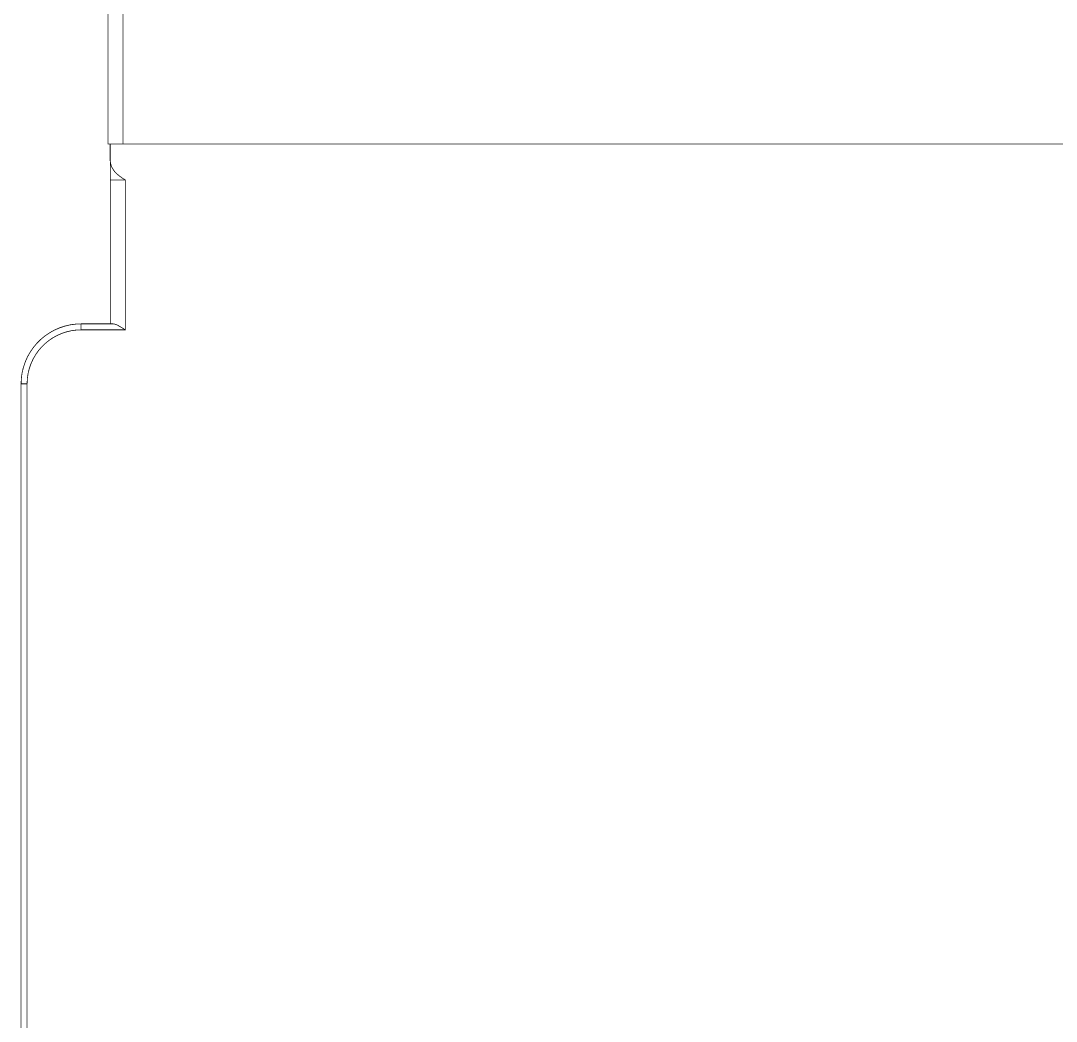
# Model space of a CAD drawing. Header units: inches. Extents: x 0 to 35.2, y -0.7 to 15.9.
# Drawn here: x 22.336 to 23.016, y 4.308 to 4.966 of the extents above; entities that cross this region are included whole.
import ezdxf

# ---------------------------------------------------------------- set-up
doc = ezdxf.new("R2010")
doc.units = ezdxf.units.IN
doc.header["$MEASUREMENT"] = 0
doc.layers.add('Dimensions', color=6, linetype='Continuous')

msp = doc.modelspace()

# ---------------------------------------------------------------- linework, layer by layer
at = {"layer": 'Dimensions'}
for points in [[(22.3933, 4.88457, 0.0005, 0.0005, 0), (22.3933, 5.88055, 0.0005, 0.0005, 0)], [(22.40314, 4.88457, 0.0005, 0.0005, 0), (22.40314, 5.88055, 0.0005, 0.0005, 0)], [(22.3933, 4.88457, 0.0005, 0.0005, 0), (22.40314, 4.88457, 0.0005, 0.0005, 0)], [(22.39469, 4.87418, 0.0005, 0.0005, 0), (22.39469, 4.88457, 0.0005, 0.0005, 0)], [(22.40314, 4.88457, 0.0005, 0.0005, 0), (23.50646, 4.88457, 0.0005, 0.0005, 0)], [(22.39469, 4.87418, 0.0005, 0.0005, 0), (22.39469, 4.87413, 0.0005, 0.0005, 0)], [(22.39523, 4.87076, 0.0005, 0.0005, -0.069029), (22.39469, 4.87418, 0.0005, 0.0005, 0)], [(22.39469, 4.87413, 0.0005, 0.0005, 0), (22.39469, 4.87408, 0.0005, 0.0005, 0)], [(22.39469, 4.87408, 0.0005, 0.0005, 0), (22.39469, 4.87402, 0.0005, 0.0005, 0)], [(22.39469, 4.87402, 0.0005, 0.0005, 0), (22.39469, 4.87396, 0.0005, 0.0005, 0)], [(22.39469, 4.87396, 0.0005, 0.0005, 0), (22.39469, 4.87391, 0.0005, 0.0005, 0)], [(22.39469, 4.87391, 0.0005, 0.0005, 0), (22.3947, 4.87384, 0.0005, 0.0005, 0)], [(22.3947, 4.87384, 0.0005, 0.0005, 0), (22.3947, 4.87378, 0.0005, 0.0005, 0)], [(22.3947, 4.87378, 0.0005, 0.0005, 0), (22.3947, 4.87371, 0.0005, 0.0005, 0)], [(22.3947, 4.87371, 0.0005, 0.0005, 0), (22.3947, 4.87365, 0.0005, 0.0005, 0)], [(22.3947, 4.87365, 0.0005, 0.0005, 0), (22.3947, 4.87358, 0.0005, 0.0005, 0)], [(22.3947, 4.87358, 0.0005, 0.0005, 0), (22.3947, 4.8735, 0.0005, 0.0005, 0)], [(22.3947, 4.8735, 0.0005, 0.0005, 0), (22.3947, 4.87343, 0.0005, 0.0005, 0)], [(22.3947, 4.87343, 0.0005, 0.0005, 0), (22.39471, 4.87335, 0.0005, 0.0005, 0)], [(22.39471, 4.87335, 0.0005, 0.0005, 0), (22.39471, 4.87328, 0.0005, 0.0005, 0)], [(22.39471, 4.87328, 0.0005, 0.0005, 0), (22.39471, 4.8732, 0.0005, 0.0005, 0)], [(22.39471, 4.8732, 0.0005, 0.0005, 0), (22.39471, 4.87311, 0.0005, 0.0005, 0)], [(22.39471, 4.87311, 0.0005, 0.0005, 0), (22.39471, 4.87303, 0.0005, 0.0005, 0)], [(22.39471, 4.87303, 0.0005, 0.0005, 0), (22.39471, 4.87294, 0.0005, 0.0005, 0)], [(22.39471, 4.87294, 0.0005, 0.0005, 0), (22.39471, 4.87285, 0.0005, 0.0005, 0)], [(22.39471, 4.87285, 0.0005, 0.0005, 0), (22.39472, 4.87276, 0.0005, 0.0005, 0)], [(22.39472, 4.87276, 0.0005, 0.0005, 0), (22.39472, 4.87267, 0.0005, 0.0005, 0)], [(22.39472, 4.87267, 0.0005, 0.0005, 0), (22.39472, 4.87258, 0.0005, 0.0005, 0)], [(22.39472, 4.87258, 0.0005, 0.0005, 0), (22.39472, 4.87248, 0.0005, 0.0005, 0)], [(22.39472, 4.87248, 0.0005, 0.0005, 0), (22.39472, 4.87238, 0.0005, 0.0005, 0)], [(22.39472, 4.87238, 0.0005, 0.0005, 0), (22.39472, 4.87228, 0.0005, 0.0005, 0)], [(22.39472, 4.87228, 0.0005, 0.0005, 0), (22.39472, 4.87218, 0.0005, 0.0005, 0)], [(22.39472, 4.87218, 0.0005, 0.0005, 0), (22.39472, 4.87208, 0.0005, 0.0005, 0)], [(22.39472, 4.87208, 0.0005, 0.0005, 0), (22.39473, 4.87197, 0.0005, 0.0005, 0)], [(22.39473, 4.87197, 0.0005, 0.0005, 0), (22.39473, 4.87186, 0.0005, 0.0005, 0)], [(22.39473, 4.87186, 0.0005, 0.0005, 0), (22.39473, 4.87176, 0.0005, 0.0005, 0)], [(22.39473, 4.87176, 0.0005, 0.0005, 0), (22.39473, 4.87164, 0.0005, 0.0005, 0)], [(22.39473, 4.87164, 0.0005, 0.0005, 0), (22.39473, 4.87153, 0.0005, 0.0005, 0)], [(22.39473, 4.87153, 0.0005, 0.0005, 0), (22.39473, 4.87142, 0.0005, 0.0005, 0)], [(22.39473, 4.87142, 0.0005, 0.0005, 0), (22.39473, 4.8713, 0.0005, 0.0005, 0)], [(22.39473, 4.8713, 0.0005, 0.0005, 0), (22.39473, 4.87118, 0.0005, 0.0005, 0)], [(22.39473, 4.87118, 0.0005, 0.0005, 0), (22.39473, 4.87106, 0.0005, 0.0005, 0)], [(22.39473, 4.87106, 0.0005, 0.0005, 0), (22.39474, 4.87094, 0.0005, 0.0005, 0)], [(22.39474, 4.87094, 0.0005, 0.0005, 0), (22.39474, 4.87082, 0.0005, 0.0005, 0)], [(22.39474, 4.87082, 0.0005, 0.0005, 0), (22.39474, 4.87069, 0.0005, 0.0005, 0)], [(22.39474, 4.87069, 0.0005, 0.0005, 0), (22.39474, 4.87057, 0.0005, 0.0005, 0)], [(22.39474, 4.87057, 0.0005, 0.0005, 0), (22.39474, 4.87044, 0.0005, 0.0005, 0)], [(22.39474, 4.87044, 0.0005, 0.0005, 0), (22.39474, 4.87031, 0.0005, 0.0005, 0)], [(22.39474, 4.87031, 0.0005, 0.0005, 0), (22.39474, 4.87018, 0.0005, 0.0005, 0)], [(22.39474, 4.87018, 0.0005, 0.0005, 0), (22.39474, 4.87005, 0.0005, 0.0005, 0)], [(22.39474, 4.87005, 0.0005, 0.0005, 0), (22.39474, 4.86991, 0.0005, 0.0005, 0)], [(22.39474, 4.86991, 0.0005, 0.0005, 0), (22.39475, 4.86978, 0.0005, 0.0005, 0)], [(22.39475, 4.86978, 0.0005, 0.0005, 0), (22.39475, 4.86964, 0.0005, 0.0005, 0)], [(22.39475, 4.86964, 0.0005, 0.0005, 0), (22.39475, 4.8695, 0.0005, 0.0005, 0)], [(22.39475, 4.8695, 0.0005, 0.0005, 0), (22.39475, 4.86936, 0.0005, 0.0005, 0)], [(22.39475, 4.86936, 0.0005, 0.0005, 0), (22.39475, 4.86922, 0.0005, 0.0005, 0)], [(22.39475, 4.86922, 0.0005, 0.0005, 0), (22.39475, 4.86908, 0.0005, 0.0005, 0)], [(22.39475, 4.86908, 0.0005, 0.0005, 0), (22.39475, 4.86893, 0.0005, 0.0005, 0)], [(22.39475, 4.86893, 0.0005, 0.0005, 0), (22.39475, 4.86879, 0.0005, 0.0005, 0)], [(22.39475, 4.86879, 0.0005, 0.0005, 0), (22.39475, 4.86864, 0.0005, 0.0005, 0)], [(22.39475, 4.86864, 0.0005, 0.0005, 0), (22.39475, 4.86849, 0.0005, 0.0005, 0)], [(22.39676, 4.86766, 0.0005, 0.0005, -0.067283), (22.39523, 4.87076, 0.0005, 0.0005, 0)], [(22.39475, 4.86849, 0.0005, 0.0005, 0), (22.39475, 4.86835, 0.0005, 0.0005, 0)], [(22.39475, 4.86835, 0.0005, 0.0005, 0), (22.39476, 4.8682, 0.0005, 0.0005, 0)], [(22.39476, 4.8682, 0.0005, 0.0005, 0), (22.39476, 4.86804, 0.0005, 0.0005, 0)], [(22.39476, 4.86804, 0.0005, 0.0005, 0), (22.39476, 4.86789, 0.0005, 0.0005, 0)], [(22.39476, 4.86789, 0.0005, 0.0005, 0), (22.39476, 4.86774, 0.0005, 0.0005, 0)], [(22.39476, 4.86774, 0.0005, 0.0005, 0), (22.39476, 4.86758, 0.0005, 0.0005, 0)], [(22.39476, 4.86758, 0.0005, 0.0005, 0), (22.39476, 4.86743, 0.0005, 0.0005, 0)], [(22.39476, 4.86743, 0.0005, 0.0005, 0), (22.39476, 4.86727, 0.0005, 0.0005, 0)], [(22.39476, 4.86727, 0.0005, 0.0005, 0), (22.39476, 4.86711, 0.0005, 0.0005, 0)], [(22.39476, 4.86711, 0.0005, 0.0005, 0), (22.39476, 4.86695, 0.0005, 0.0005, 0)], [(22.39476, 4.86695, 0.0005, 0.0005, 0), (22.39476, 4.86679, 0.0005, 0.0005, 0)], [(22.39476, 4.86679, 0.0005, 0.0005, 0), (22.39476, 4.86663, 0.0005, 0.0005, 0)], [(22.39476, 4.86663, 0.0005, 0.0005, 0), (22.39476, 4.86647, 0.0005, 0.0005, 0)], [(22.39476, 4.86647, 0.0005, 0.0005, 0), (22.39476, 4.86631, 0.0005, 0.0005, 0)], [(22.39476, 4.86631, 0.0005, 0.0005, 0), (22.39476, 4.86614, 0.0005, 0.0005, 0)], [(22.39476, 4.86614, 0.0005, 0.0005, 0), (22.39477, 4.86598, 0.0005, 0.0005, 0)], [(22.39477, 4.86598, 0.0005, 0.0005, 0), (22.39477, 4.86581, 0.0005, 0.0005, 0)], [(22.39477, 4.86581, 0.0005, 0.0005, 0), (22.39477, 4.86564, 0.0005, 0.0005, 0)], [(22.39477, 4.86564, 0.0005, 0.0005, 0), (22.39477, 4.86548, 0.0005, 0.0005, 0)], [(22.39477, 4.86548, 0.0005, 0.0005, 0), (22.39477, 4.86531, 0.0005, 0.0005, 0)], [(22.39477, 4.86531, 0.0005, 0.0005, 0), (22.39477, 4.86514, 0.0005, 0.0005, 0)], [(22.39477, 4.86514, 0.0005, 0.0005, 0), (22.39477, 4.86497, 0.0005, 0.0005, 0)], [(22.39477, 4.86497, 0.0005, 0.0005, 0), (22.39477, 4.8648, 0.0005, 0.0005, 0)], [(22.39477, 4.8648, 0.0005, 0.0005, 0), (22.39477, 4.86463, 0.0005, 0.0005, 0)], [(22.39477, 4.86463, 0.0005, 0.0005, 0), (22.39477, 4.86446, 0.0005, 0.0005, 0)], [(22.39477, 4.86446, 0.0005, 0.0005, 0), (22.39477, 4.86429, 0.0005, 0.0005, 0)], [(22.39477, 4.86429, 0.0005, 0.0005, 0), (22.39477, 4.86412, 0.0005, 0.0005, 0)], [(22.39477, 4.86412, 0.0005, 0.0005, 0), (22.39477, 4.86394, 0.0005, 0.0005, 0)], [(22.39477, 4.86394, 0.0005, 0.0005, 0), (22.39477, 4.86377, 0.0005, 0.0005, 0)], [(22.39477, 4.86377, 0.0005, 0.0005, 0), (22.39477, 4.8636, 0.0005, 0.0005, 0)], [(22.39477, 4.8636, 0.0005, 0.0005, 0), (22.39477, 4.86342, 0.0005, 0.0005, 0)], [(22.39477, 4.86342, 0.0005, 0.0005, 0), (22.39477, 4.86325, 0.0005, 0.0005, 0)], [(22.39477, 4.86325, 0.0005, 0.0005, 0), (22.39477, 4.86307, 0.0005, 0.0005, 0)], [(22.39477, 4.86307, 0.0005, 0.0005, 0), (22.39477, 4.8629, 0.0005, 0.0005, 0)], [(22.39477, 4.8629, 0.0005, 0.0005, 0), (22.39477, 4.86272, 0.0005, 0.0005, 0)], [(22.39477, 4.86272, 0.0005, 0.0005, 0), (22.39477, 4.86254, 0.0005, 0.0005, 0)], [(22.39477, 4.86254, 0.0005, 0.0005, 0), (22.39477, 4.86237, 0.0005, 0.0005, 0)], [(22.39477, 4.86237, 0.0005, 0.0005, 0), (22.39477, 4.86219, 0.0005, 0.0005, 0)], [(22.39477, 4.86219, 0.0005, 0.0005, 0), (22.39477, 4.86201, 0.0005, 0.0005, 0)], [(22.39477, 4.86201, 0.0005, 0.0005, 0), (22.39477, 4.86184, 0.0005, 0.0005, 0)], [(22.39477, 4.86184, 0.0005, 0.0005, 0), (22.39477, 4.86166, 0.0005, 0.0005, 0)], [(22.39901, 4.86502, 0.0005, 0.0005, -0.056378), (22.39676, 4.86766, 0.0005, 0.0005, 0)], [(22.40462, 4.86095, 0.0005, 0.0005, -0.049302), (22.39901, 4.86502, 0.0005, 0.0005, 0)], [(22.39477, 4.86148, 0.0005, 0.0005, 0), (22.39477, 4.86166, 0.0005, 0.0005, 0)], [(22.39477, 4.86148, 0.0005, 0.0005, 0), (22.39477, 4.8613, 0.0005, 0.0005, 0)], [(22.39477, 4.86113, 0.0005, 0.0005, 0), (22.39477, 4.8613, 0.0005, 0.0005, 0)], [(22.39477, 4.86095, 0.0005, 0.0005, 0), (22.39477, 4.86113, 0.0005, 0.0005, 0)], [(22.39477, 4.86095, 0.0005, 0.0005, 0), (22.40462, 4.86095, 0.0005, 0.0005, 0)], [(22.39477, 4.76646, 0.0005, 0.0005, 0), (22.39477, 4.86095, 0.0005, 0.0005, 0)], [(22.40462, 4.76253, 0.0005, 0.0005, 0), (22.40462, 4.86095, 0.0005, 0.0005, 0)], [(22.33618, 4.72709, 0.0005, 0.0005, -0.414214), (22.37555, 4.76646, 0.0005, 0.0005, 0)], [(22.34012, 4.72709, 0.0005, 0.0005, -0.414214), (22.37555, 4.76253, 0.0005, 0.0005, 0)], [(22.37555, 4.76253, 0.0005, 0.0005, 0), (22.37555, 4.76646, 0.0005, 0.0005, 0)], [(22.37555, 4.76646, 0.0005, 0.0005, 0), (22.39674, 4.76646, 0.0005, 0.0005, 0)], [(22.37555, 4.76253, 0.0005, 0.0005, 0), (22.40462, 4.76253, 0.0005, 0.0005, 0)], [(22.39674, 4.76646, 0.0005, 0.0005, -0.043259), (22.39809, 4.76618, 0.0005, 0.0005, 0)], [(22.39809, 4.76618, 0.0005, 0.0005, -0.040466), (22.39962, 4.76551, 0.0005, 0.0005, 0)], [(22.39962, 4.76551, 0.0005, 0.0005, -0.011516), (22.40125, 4.76461, 0.0005, 0.0005, 0)], [(22.40125, 4.76461, 0.0005, 0.0005, -0.009728), (22.40462, 4.76253, 0.0005, 0.0005, 0)], [(22.33618, 3.62473, 0.0005, 0.0005, 0), (22.33618, 4.72709, 0.0005, 0.0005, 0)], [(22.33618, 4.72709, 0.0005, 0.0005, 0), (22.34012, 4.72709, 0.0005, 0.0005, 0)], [(22.34012, 3.62473, 0.0005, 0.0005, 0), (22.34012, 4.72709, 0.0005, 0.0005, 0)]]:
    msp.add_lwpolyline(points, format="xyseb", dxfattribs=at)
for points in [[(22.39317, 4.88457, 0.00025, 0.00025, 1), (22.39342, 4.88457, 0.00025, 0.00025, 1)], [(22.39317, 4.88457, 0.00025, 0.00025, 1), (22.39342, 4.88457, 0.00025, 0.00025, 1)], [(22.39456, 4.88457, 0.00025, 0.00025, 1), (22.39481, 4.88457, 0.00025, 0.00025, 1)], [(22.40301, 4.88457, 0.00025, 0.00025, 1), (22.40326, 4.88457, 0.00025, 0.00025, 1)], [(22.40301, 4.88457, 0.00025, 0.00025, 1), (22.40326, 4.88457, 0.00025, 0.00025, 1)], [(22.40301, 4.88457, 0.00025, 0.00025, 1), (22.40326, 4.88457, 0.00025, 0.00025, 1)], [(22.39456, 4.87418, 0.00025, 0.00025, 1), (22.39481, 4.87418, 0.00025, 0.00025, 1)], [(22.39456, 4.87418, 0.00025, 0.00025, 1), (22.39481, 4.87418, 0.00025, 0.00025, 1)], [(22.39456, 4.87418, 0.00025, 0.00025, 1), (22.39481, 4.87418, 0.00025, 0.00025, 1)], [(22.39456, 4.87413, 0.00025, 0.00025, 1), (22.39481, 4.87413, 0.00025, 0.00025, 1)], [(22.39456, 4.87413, 0.00025, 0.00025, 1), (22.39481, 4.87413, 0.00025, 0.00025, 1)], [(22.39456, 4.87408, 0.00025, 0.00025, 1), (22.39481, 4.87408, 0.00025, 0.00025, 1)], [(22.39456, 4.87408, 0.00025, 0.00025, 1), (22.39481, 4.87408, 0.00025, 0.00025, 1)], [(22.39457, 4.87402, 0.00025, 0.00025, 1), (22.39482, 4.87402, 0.00025, 0.00025, 1)], [(22.39457, 4.87402, 0.00025, 0.00025, 1), (22.39482, 4.87402, 0.00025, 0.00025, 1)], [(22.39457, 4.87396, 0.00025, 0.00025, 1), (22.39482, 4.87396, 0.00025, 0.00025, 1)], [(22.39457, 4.87396, 0.00025, 0.00025, 1), (22.39482, 4.87396, 0.00025, 0.00025, 1)], [(22.39457, 4.87391, 0.00025, 0.00025, 1), (22.39482, 4.87391, 0.00025, 0.00025, 1)], [(22.39457, 4.87391, 0.00025, 0.00025, 1), (22.39482, 4.87391, 0.00025, 0.00025, 1)], [(22.39457, 4.87384, 0.00025, 0.00025, 1), (22.39482, 4.87384, 0.00025, 0.00025, 1)], [(22.39457, 4.87384, 0.00025, 0.00025, 1), (22.39482, 4.87384, 0.00025, 0.00025, 1)], [(22.39457, 4.87378, 0.00025, 0.00025, 1), (22.39482, 4.87378, 0.00025, 0.00025, 1)], [(22.39457, 4.87378, 0.00025, 0.00025, 1), (22.39482, 4.87378, 0.00025, 0.00025, 1)], [(22.39457, 4.87371, 0.00025, 0.00025, 1), (22.39482, 4.87371, 0.00025, 0.00025, 1)], [(22.39457, 4.87371, 0.00025, 0.00025, 1), (22.39482, 4.87371, 0.00025, 0.00025, 1)], [(22.39457, 4.87365, 0.00025, 0.00025, 1), (22.39483, 4.87365, 0.00025, 0.00025, 1)], [(22.39457, 4.87365, 0.00025, 0.00025, 1), (22.39483, 4.87365, 0.00025, 0.00025, 1)], [(22.39458, 4.87358, 0.00025, 0.00025, 1), (22.39483, 4.87358, 0.00025, 0.00025, 1)], [(22.39458, 4.87358, 0.00025, 0.00025, 1), (22.39483, 4.87358, 0.00025, 0.00025, 1)], [(22.39458, 4.8735, 0.00025, 0.00025, 1), (22.39483, 4.8735, 0.00025, 0.00025, 1)], [(22.39458, 4.8735, 0.00025, 0.00025, 1), (22.39483, 4.8735, 0.00025, 0.00025, 1)], [(22.39458, 4.87343, 0.00025, 0.00025, 1), (22.39483, 4.87343, 0.00025, 0.00025, 1)], [(22.39458, 4.87343, 0.00025, 0.00025, 1), (22.39483, 4.87343, 0.00025, 0.00025, 1)], [(22.39458, 4.87335, 0.00025, 0.00025, 1), (22.39483, 4.87335, 0.00025, 0.00025, 1)], [(22.39458, 4.87335, 0.00025, 0.00025, 1), (22.39483, 4.87335, 0.00025, 0.00025, 1)], [(22.39458, 4.87328, 0.00025, 0.00025, 1), (22.39483, 4.87328, 0.00025, 0.00025, 1)], [(22.39458, 4.87328, 0.00025, 0.00025, 1), (22.39483, 4.87328, 0.00025, 0.00025, 1)], [(22.39458, 4.8732, 0.00025, 0.00025, 1), (22.39483, 4.8732, 0.00025, 0.00025, 1)], [(22.39458, 4.8732, 0.00025, 0.00025, 1), (22.39483, 4.8732, 0.00025, 0.00025, 1)], [(22.39458, 4.87311, 0.00025, 0.00025, 1), (22.39483, 4.87311, 0.00025, 0.00025, 1)], [(22.39458, 4.87311, 0.00025, 0.00025, 1), (22.39483, 4.87311, 0.00025, 0.00025, 1)], [(22.39459, 4.87303, 0.00025, 0.00025, 1), (22.39484, 4.87303, 0.00025, 0.00025, 1)], [(22.39459, 4.87303, 0.00025, 0.00025, 1), (22.39484, 4.87303, 0.00025, 0.00025, 1)], [(22.39459, 4.87294, 0.00025, 0.00025, 1), (22.39484, 4.87294, 0.00025, 0.00025, 1)], [(22.39459, 4.87294, 0.00025, 0.00025, 1), (22.39484, 4.87294, 0.00025, 0.00025, 1)], [(22.39459, 4.87285, 0.00025, 0.00025, 1), (22.39484, 4.87285, 0.00025, 0.00025, 1)], [(22.39459, 4.87285, 0.00025, 0.00025, 1), (22.39484, 4.87285, 0.00025, 0.00025, 1)], [(22.39459, 4.87276, 0.00025, 0.00025, 1), (22.39484, 4.87276, 0.00025, 0.00025, 1)], [(22.39459, 4.87276, 0.00025, 0.00025, 1), (22.39484, 4.87276, 0.00025, 0.00025, 1)], [(22.39459, 4.87267, 0.00025, 0.00025, 1), (22.39484, 4.87267, 0.00025, 0.00025, 1)], [(22.39459, 4.87267, 0.00025, 0.00025, 1), (22.39484, 4.87267, 0.00025, 0.00025, 1)], [(22.39459, 4.87258, 0.00025, 0.00025, 1), (22.39484, 4.87258, 0.00025, 0.00025, 1)], [(22.39459, 4.87258, 0.00025, 0.00025, 1), (22.39484, 4.87258, 0.00025, 0.00025, 1)], [(22.39459, 4.87248, 0.00025, 0.00025, 1), (22.39484, 4.87248, 0.00025, 0.00025, 1)], [(22.39459, 4.87248, 0.00025, 0.00025, 1), (22.39484, 4.87248, 0.00025, 0.00025, 1)], [(22.3946, 4.87238, 0.00025, 0.00025, 1), (22.39485, 4.87238, 0.00025, 0.00025, 1)], [(22.3946, 4.87238, 0.00025, 0.00025, 1), (22.39485, 4.87238, 0.00025, 0.00025, 1)], [(22.3946, 4.87228, 0.00025, 0.00025, 1), (22.39485, 4.87228, 0.00025, 0.00025, 1)], [(22.3946, 4.87228, 0.00025, 0.00025, 1), (22.39485, 4.87228, 0.00025, 0.00025, 1)], [(22.3946, 4.87218, 0.00025, 0.00025, 1), (22.39485, 4.87218, 0.00025, 0.00025, 1)], [(22.3946, 4.87218, 0.00025, 0.00025, 1), (22.39485, 4.87218, 0.00025, 0.00025, 1)], [(22.3946, 4.87208, 0.00025, 0.00025, 1), (22.39485, 4.87208, 0.00025, 0.00025, 1)], [(22.3946, 4.87208, 0.00025, 0.00025, 1), (22.39485, 4.87208, 0.00025, 0.00025, 1)], [(22.3946, 4.87197, 0.00025, 0.00025, 1), (22.39485, 4.87197, 0.00025, 0.00025, 1)], [(22.3946, 4.87197, 0.00025, 0.00025, 1), (22.39485, 4.87197, 0.00025, 0.00025, 1)], [(22.3946, 4.87186, 0.00025, 0.00025, 1), (22.39485, 4.87186, 0.00025, 0.00025, 1)], [(22.3946, 4.87186, 0.00025, 0.00025, 1), (22.39485, 4.87186, 0.00025, 0.00025, 1)], [(22.3946, 4.87176, 0.00025, 0.00025, 1), (22.39485, 4.87176, 0.00025, 0.00025, 1)], [(22.3946, 4.87176, 0.00025, 0.00025, 1), (22.39485, 4.87176, 0.00025, 0.00025, 1)], [(22.3946, 4.87164, 0.00025, 0.00025, 1), (22.39485, 4.87164, 0.00025, 0.00025, 1)], [(22.3946, 4.87164, 0.00025, 0.00025, 1), (22.39485, 4.87164, 0.00025, 0.00025, 1)], [(22.39461, 4.87153, 0.00025, 0.00025, 1), (22.39486, 4.87153, 0.00025, 0.00025, 1)], [(22.39461, 4.87153, 0.00025, 0.00025, 1), (22.39486, 4.87153, 0.00025, 0.00025, 1)], [(22.39461, 4.87142, 0.00025, 0.00025, 1), (22.39486, 4.87142, 0.00025, 0.00025, 1)], [(22.39461, 4.87142, 0.00025, 0.00025, 1), (22.39486, 4.87142, 0.00025, 0.00025, 1)], [(22.39461, 4.8713, 0.00025, 0.00025, 1), (22.39486, 4.8713, 0.00025, 0.00025, 1)], [(22.39461, 4.8713, 0.00025, 0.00025, 1), (22.39486, 4.8713, 0.00025, 0.00025, 1)], [(22.39461, 4.87118, 0.00025, 0.00025, 1), (22.39486, 4.87118, 0.00025, 0.00025, 1)], [(22.39461, 4.87118, 0.00025, 0.00025, 1), (22.39486, 4.87118, 0.00025, 0.00025, 1)], [(22.39461, 4.87106, 0.00025, 0.00025, 1), (22.39486, 4.87106, 0.00025, 0.00025, 1)], [(22.39461, 4.87106, 0.00025, 0.00025, 1), (22.39486, 4.87106, 0.00025, 0.00025, 1)], [(22.39461, 4.87094, 0.00025, 0.00025, 1), (22.39486, 4.87094, 0.00025, 0.00025, 1)], [(22.39461, 4.87094, 0.00025, 0.00025, 1), (22.39486, 4.87094, 0.00025, 0.00025, 1)], [(22.39461, 4.87082, 0.00025, 0.00025, 1), (22.39486, 4.87082, 0.00025, 0.00025, 1)], [(22.39461, 4.87082, 0.00025, 0.00025, 1), (22.39486, 4.87082, 0.00025, 0.00025, 1)], [(22.39461, 4.87069, 0.00025, 0.00025, 1), (22.39486, 4.87069, 0.00025, 0.00025, 1)], [(22.39461, 4.87069, 0.00025, 0.00025, 1), (22.39486, 4.87069, 0.00025, 0.00025, 1)], [(22.39461, 4.87057, 0.00025, 0.00025, 1), (22.39486, 4.87057, 0.00025, 0.00025, 1)], [(22.39461, 4.87057, 0.00025, 0.00025, 1), (22.39486, 4.87057, 0.00025, 0.00025, 1)], [(22.39462, 4.87044, 0.00025, 0.00025, 1), (22.39487, 4.87044, 0.00025, 0.00025, 1)], [(22.39462, 4.87044, 0.00025, 0.00025, 1), (22.39487, 4.87044, 0.00025, 0.00025, 1)], [(22.39462, 4.87031, 0.00025, 0.00025, 1), (22.39487, 4.87031, 0.00025, 0.00025, 1)], [(22.39462, 4.87031, 0.00025, 0.00025, 1), (22.39487, 4.87031, 0.00025, 0.00025, 1)], [(22.39462, 4.87018, 0.00025, 0.00025, 1), (22.39487, 4.87018, 0.00025, 0.00025, 1)], [(22.39462, 4.87018, 0.00025, 0.00025, 1), (22.39487, 4.87018, 0.00025, 0.00025, 1)], [(22.39462, 4.87005, 0.00025, 0.00025, 1), (22.39487, 4.87005, 0.00025, 0.00025, 1)], [(22.39462, 4.87005, 0.00025, 0.00025, 1), (22.39487, 4.87005, 0.00025, 0.00025, 1)], [(22.39462, 4.86991, 0.00025, 0.00025, 1), (22.39487, 4.86991, 0.00025, 0.00025, 1)], [(22.39462, 4.86991, 0.00025, 0.00025, 1), (22.39487, 4.86991, 0.00025, 0.00025, 1)], [(22.39462, 4.86978, 0.00025, 0.00025, 1), (22.39487, 4.86978, 0.00025, 0.00025, 1)], [(22.39462, 4.86978, 0.00025, 0.00025, 1), (22.39487, 4.86978, 0.00025, 0.00025, 1)], [(22.39462, 4.86964, 0.00025, 0.00025, 1), (22.39487, 4.86964, 0.00025, 0.00025, 1)], [(22.39462, 4.86964, 0.00025, 0.00025, 1), (22.39487, 4.86964, 0.00025, 0.00025, 1)], [(22.39462, 4.8695, 0.00025, 0.00025, 1), (22.39487, 4.8695, 0.00025, 0.00025, 1)], [(22.39462, 4.8695, 0.00025, 0.00025, 1), (22.39487, 4.8695, 0.00025, 0.00025, 1)], [(22.39462, 4.86936, 0.00025, 0.00025, 1), (22.39487, 4.86936, 0.00025, 0.00025, 1)], [(22.39462, 4.86936, 0.00025, 0.00025, 1), (22.39487, 4.86936, 0.00025, 0.00025, 1)], [(22.39462, 4.86922, 0.00025, 0.00025, 1), (22.39487, 4.86922, 0.00025, 0.00025, 1)], [(22.39462, 4.86922, 0.00025, 0.00025, 1), (22.39487, 4.86922, 0.00025, 0.00025, 1)], [(22.39463, 4.86908, 0.00025, 0.00025, 1), (22.39488, 4.86908, 0.00025, 0.00025, 1)], [(22.39463, 4.86908, 0.00025, 0.00025, 1), (22.39488, 4.86908, 0.00025, 0.00025, 1)], [(22.39463, 4.86893, 0.00025, 0.00025, 1), (22.39488, 4.86893, 0.00025, 0.00025, 1)], [(22.39463, 4.86893, 0.00025, 0.00025, 1), (22.39488, 4.86893, 0.00025, 0.00025, 1)], [(22.39463, 4.86879, 0.00025, 0.00025, 1), (22.39488, 4.86879, 0.00025, 0.00025, 1)], [(22.39463, 4.86879, 0.00025, 0.00025, 1), (22.39488, 4.86879, 0.00025, 0.00025, 1)], [(22.39463, 4.86864, 0.00025, 0.00025, 1), (22.39488, 4.86864, 0.00025, 0.00025, 1)], [(22.39463, 4.86864, 0.00025, 0.00025, 1), (22.39488, 4.86864, 0.00025, 0.00025, 1)], [(22.3951, 4.87076, 0.00025, 0.00025, 1), (22.39535, 4.87076, 0.00025, 0.00025, 1)], [(22.3951, 4.87076, 0.00025, 0.00025, 1), (22.39535, 4.87076, 0.00025, 0.00025, 1)], [(22.39463, 4.86849, 0.00025, 0.00025, 1), (22.39488, 4.86849, 0.00025, 0.00025, 1)], [(22.39463, 4.86849, 0.00025, 0.00025, 1), (22.39488, 4.86849, 0.00025, 0.00025, 1)], [(22.39463, 4.86835, 0.00025, 0.00025, 1), (22.39488, 4.86835, 0.00025, 0.00025, 1)], [(22.39463, 4.86835, 0.00025, 0.00025, 1), (22.39488, 4.86835, 0.00025, 0.00025, 1)], [(22.39463, 4.8682, 0.00025, 0.00025, 1), (22.39488, 4.8682, 0.00025, 0.00025, 1)], [(22.39463, 4.8682, 0.00025, 0.00025, 1), (22.39488, 4.8682, 0.00025, 0.00025, 1)], [(22.39463, 4.86804, 0.00025, 0.00025, 1), (22.39488, 4.86804, 0.00025, 0.00025, 1)], [(22.39463, 4.86804, 0.00025, 0.00025, 1), (22.39488, 4.86804, 0.00025, 0.00025, 1)], [(22.39463, 4.86789, 0.00025, 0.00025, 1), (22.39488, 4.86789, 0.00025, 0.00025, 1)], [(22.39463, 4.86789, 0.00025, 0.00025, 1), (22.39488, 4.86789, 0.00025, 0.00025, 1)], [(22.39463, 4.86774, 0.00025, 0.00025, 1), (22.39488, 4.86774, 0.00025, 0.00025, 1)], [(22.39463, 4.86774, 0.00025, 0.00025, 1), (22.39488, 4.86774, 0.00025, 0.00025, 1)], [(22.39463, 4.86758, 0.00025, 0.00025, 1), (22.39488, 4.86758, 0.00025, 0.00025, 1)], [(22.39463, 4.86758, 0.00025, 0.00025, 1), (22.39488, 4.86758, 0.00025, 0.00025, 1)], [(22.39463, 4.86743, 0.00025, 0.00025, 1), (22.39488, 4.86743, 0.00025, 0.00025, 1)], [(22.39463, 4.86743, 0.00025, 0.00025, 1), (22.39488, 4.86743, 0.00025, 0.00025, 1)], [(22.39464, 4.86727, 0.00025, 0.00025, 1), (22.39489, 4.86727, 0.00025, 0.00025, 1)], [(22.39464, 4.86727, 0.00025, 0.00025, 1), (22.39489, 4.86727, 0.00025, 0.00025, 1)], [(22.39464, 4.86711, 0.00025, 0.00025, 1), (22.39489, 4.86711, 0.00025, 0.00025, 1)], [(22.39464, 4.86711, 0.00025, 0.00025, 1), (22.39489, 4.86711, 0.00025, 0.00025, 1)], [(22.39464, 4.86695, 0.00025, 0.00025, 1), (22.39489, 4.86695, 0.00025, 0.00025, 1)], [(22.39464, 4.86695, 0.00025, 0.00025, 1), (22.39489, 4.86695, 0.00025, 0.00025, 1)], [(22.39464, 4.86679, 0.00025, 0.00025, 1), (22.39489, 4.86679, 0.00025, 0.00025, 1)], [(22.39464, 4.86679, 0.00025, 0.00025, 1), (22.39489, 4.86679, 0.00025, 0.00025, 1)], [(22.39464, 4.86663, 0.00025, 0.00025, 1), (22.39489, 4.86663, 0.00025, 0.00025, 1)], [(22.39464, 4.86663, 0.00025, 0.00025, 1), (22.39489, 4.86663, 0.00025, 0.00025, 1)], [(22.39464, 4.86647, 0.00025, 0.00025, 1), (22.39489, 4.86647, 0.00025, 0.00025, 1)], [(22.39464, 4.86647, 0.00025, 0.00025, 1), (22.39489, 4.86647, 0.00025, 0.00025, 1)], [(22.39464, 4.86631, 0.00025, 0.00025, 1), (22.39489, 4.86631, 0.00025, 0.00025, 1)], [(22.39464, 4.86631, 0.00025, 0.00025, 1), (22.39489, 4.86631, 0.00025, 0.00025, 1)], [(22.39464, 4.86614, 0.00025, 0.00025, 1), (22.39489, 4.86614, 0.00025, 0.00025, 1)], [(22.39464, 4.86614, 0.00025, 0.00025, 1), (22.39489, 4.86614, 0.00025, 0.00025, 1)], [(22.39464, 4.86598, 0.00025, 0.00025, 1), (22.39489, 4.86598, 0.00025, 0.00025, 1)], [(22.39464, 4.86598, 0.00025, 0.00025, 1), (22.39489, 4.86598, 0.00025, 0.00025, 1)], [(22.39464, 4.86581, 0.00025, 0.00025, 1), (22.39489, 4.86581, 0.00025, 0.00025, 1)], [(22.39464, 4.86581, 0.00025, 0.00025, 1), (22.39489, 4.86581, 0.00025, 0.00025, 1)], [(22.39464, 4.86564, 0.00025, 0.00025, 1), (22.39489, 4.86564, 0.00025, 0.00025, 1)], [(22.39464, 4.86564, 0.00025, 0.00025, 1), (22.39489, 4.86564, 0.00025, 0.00025, 1)], [(22.39464, 4.86548, 0.00025, 0.00025, 1), (22.39489, 4.86548, 0.00025, 0.00025, 1)], [(22.39464, 4.86548, 0.00025, 0.00025, 1), (22.39489, 4.86548, 0.00025, 0.00025, 1)], [(22.39464, 4.86531, 0.00025, 0.00025, 1), (22.39489, 4.86531, 0.00025, 0.00025, 1)], [(22.39464, 4.86531, 0.00025, 0.00025, 1), (22.39489, 4.86531, 0.00025, 0.00025, 1)], [(22.39464, 4.86514, 0.00025, 0.00025, 1), (22.39489, 4.86514, 0.00025, 0.00025, 1)], [(22.39464, 4.86514, 0.00025, 0.00025, 1), (22.39489, 4.86514, 0.00025, 0.00025, 1)], [(22.39464, 4.86497, 0.00025, 0.00025, 1), (22.39489, 4.86497, 0.00025, 0.00025, 1)], [(22.39464, 4.86497, 0.00025, 0.00025, 1), (22.39489, 4.86497, 0.00025, 0.00025, 1)], [(22.39464, 4.8648, 0.00025, 0.00025, 1), (22.39489, 4.8648, 0.00025, 0.00025, 1)], [(22.39464, 4.8648, 0.00025, 0.00025, 1), (22.39489, 4.8648, 0.00025, 0.00025, 1)], [(22.39464, 4.86463, 0.00025, 0.00025, 1), (22.39489, 4.86463, 0.00025, 0.00025, 1)], [(22.39464, 4.86463, 0.00025, 0.00025, 1), (22.39489, 4.86463, 0.00025, 0.00025, 1)], [(22.39464, 4.86446, 0.00025, 0.00025, 1), (22.39489, 4.86446, 0.00025, 0.00025, 1)], [(22.39464, 4.86446, 0.00025, 0.00025, 1), (22.39489, 4.86446, 0.00025, 0.00025, 1)], [(22.39464, 4.86429, 0.00025, 0.00025, 1), (22.39489, 4.86429, 0.00025, 0.00025, 1)], [(22.39464, 4.86429, 0.00025, 0.00025, 1), (22.39489, 4.86429, 0.00025, 0.00025, 1)], [(22.39465, 4.86412, 0.00025, 0.00025, 1), (22.3949, 4.86412, 0.00025, 0.00025, 1)], [(22.39465, 4.86412, 0.00025, 0.00025, 1), (22.3949, 4.86412, 0.00025, 0.00025, 1)], [(22.39465, 4.86394, 0.00025, 0.00025, 1), (22.3949, 4.86394, 0.00025, 0.00025, 1)], [(22.39465, 4.86394, 0.00025, 0.00025, 1), (22.3949, 4.86394, 0.00025, 0.00025, 1)], [(22.39465, 4.86377, 0.00025, 0.00025, 1), (22.3949, 4.86377, 0.00025, 0.00025, 1)], [(22.39465, 4.86377, 0.00025, 0.00025, 1), (22.3949, 4.86377, 0.00025, 0.00025, 1)], [(22.39465, 4.8636, 0.00025, 0.00025, 1), (22.3949, 4.8636, 0.00025, 0.00025, 1)], [(22.39465, 4.8636, 0.00025, 0.00025, 1), (22.3949, 4.8636, 0.00025, 0.00025, 1)], [(22.39465, 4.86342, 0.00025, 0.00025, 1), (22.3949, 4.86342, 0.00025, 0.00025, 1)], [(22.39465, 4.86342, 0.00025, 0.00025, 1), (22.3949, 4.86342, 0.00025, 0.00025, 1)], [(22.39465, 4.86325, 0.00025, 0.00025, 1), (22.3949, 4.86325, 0.00025, 0.00025, 1)], [(22.39465, 4.86325, 0.00025, 0.00025, 1), (22.3949, 4.86325, 0.00025, 0.00025, 1)], [(22.39465, 4.86307, 0.00025, 0.00025, 1), (22.3949, 4.86307, 0.00025, 0.00025, 1)], [(22.39465, 4.86307, 0.00025, 0.00025, 1), (22.3949, 4.86307, 0.00025, 0.00025, 1)], [(22.39465, 4.8629, 0.00025, 0.00025, 1), (22.3949, 4.8629, 0.00025, 0.00025, 1)], [(22.39465, 4.8629, 0.00025, 0.00025, 1), (22.3949, 4.8629, 0.00025, 0.00025, 1)], [(22.39465, 4.86272, 0.00025, 0.00025, 1), (22.3949, 4.86272, 0.00025, 0.00025, 1)], [(22.39465, 4.86272, 0.00025, 0.00025, 1), (22.3949, 4.86272, 0.00025, 0.00025, 1)], [(22.39465, 4.86254, 0.00025, 0.00025, 1), (22.3949, 4.86254, 0.00025, 0.00025, 1)], [(22.39465, 4.86254, 0.00025, 0.00025, 1), (22.3949, 4.86254, 0.00025, 0.00025, 1)], [(22.39465, 4.86237, 0.00025, 0.00025, 1), (22.3949, 4.86237, 0.00025, 0.00025, 1)], [(22.39465, 4.86237, 0.00025, 0.00025, 1), (22.3949, 4.86237, 0.00025, 0.00025, 1)], [(22.39465, 4.86219, 0.00025, 0.00025, 1), (22.3949, 4.86219, 0.00025, 0.00025, 1)], [(22.39465, 4.86219, 0.00025, 0.00025, 1), (22.3949, 4.86219, 0.00025, 0.00025, 1)], [(22.39465, 4.86201, 0.00025, 0.00025, 1), (22.3949, 4.86201, 0.00025, 0.00025, 1)], [(22.39465, 4.86201, 0.00025, 0.00025, 1), (22.3949, 4.86201, 0.00025, 0.00025, 1)], [(22.39465, 4.86184, 0.00025, 0.00025, 1), (22.3949, 4.86184, 0.00025, 0.00025, 1)], [(22.39465, 4.86184, 0.00025, 0.00025, 1), (22.3949, 4.86184, 0.00025, 0.00025, 1)], [(22.39663, 4.86766, 0.00025, 0.00025, 1), (22.39688, 4.86766, 0.00025, 0.00025, 1)], [(22.39663, 4.86766, 0.00025, 0.00025, 1), (22.39688, 4.86766, 0.00025, 0.00025, 1)], [(22.39888, 4.86502, 0.00025, 0.00025, 1), (22.39913, 4.86502, 0.00025, 0.00025, 1)], [(22.39888, 4.86502, 0.00025, 0.00025, 1), (22.39913, 4.86502, 0.00025, 0.00025, 1)], [(22.39465, 4.86166, 0.00025, 0.00025, 1), (22.3949, 4.86166, 0.00025, 0.00025, 1)], [(22.39465, 4.86166, 0.00025, 0.00025, 1), (22.3949, 4.86166, 0.00025, 0.00025, 1)], [(22.39465, 4.86148, 0.00025, 0.00025, 1), (22.3949, 4.86148, 0.00025, 0.00025, 1)], [(22.39465, 4.86148, 0.00025, 0.00025, 1), (22.3949, 4.86148, 0.00025, 0.00025, 1)], [(22.39465, 4.8613, 0.00025, 0.00025, 1), (22.3949, 4.8613, 0.00025, 0.00025, 1)], [(22.39465, 4.8613, 0.00025, 0.00025, 1), (22.3949, 4.8613, 0.00025, 0.00025, 1)], [(22.39465, 4.86113, 0.00025, 0.00025, 1), (22.3949, 4.86113, 0.00025, 0.00025, 1)], [(22.39465, 4.86113, 0.00025, 0.00025, 1), (22.3949, 4.86113, 0.00025, 0.00025, 1)], [(22.39465, 4.86095, 0.00025, 0.00025, 1), (22.3949, 4.86095, 0.00025, 0.00025, 1)], [(22.39465, 4.86095, 0.00025, 0.00025, 1), (22.3949, 4.86095, 0.00025, 0.00025, 1)], [(22.39465, 4.86095, 0.00025, 0.00025, 1), (22.3949, 4.86095, 0.00025, 0.00025, 1)], [(22.40449, 4.86095, 0.00025, 0.00025, 1), (22.40474, 4.86095, 0.00025, 0.00025, 1)], [(22.40449, 4.86095, 0.00025, 0.00025, 1), (22.40474, 4.86095, 0.00025, 0.00025, 1)], [(22.40449, 4.86095, 0.00025, 0.00025, 1), (22.40474, 4.86095, 0.00025, 0.00025, 1)], [(22.37543, 4.76646, 0.00025, 0.00025, 1), (22.37568, 4.76646, 0.00025, 0.00025, 1)], [(22.37543, 4.76646, 0.00025, 0.00025, 1), (22.37568, 4.76646, 0.00025, 0.00025, 1)], [(22.37543, 4.76646, 0.00025, 0.00025, 1), (22.37568, 4.76646, 0.00025, 0.00025, 1)], [(22.37543, 4.76253, 0.00025, 0.00025, 1), (22.37568, 4.76253, 0.00025, 0.00025, 1)], [(22.37543, 4.76253, 0.00025, 0.00025, 1), (22.37568, 4.76253, 0.00025, 0.00025, 1)], [(22.37543, 4.76253, 0.00025, 0.00025, 1), (22.37568, 4.76253, 0.00025, 0.00025, 1)], [(22.39465, 4.76646, 0.00025, 0.00025, 1), (22.3949, 4.76646, 0.00025, 0.00025, 1)], [(22.39662, 4.76646, 0.00025, 0.00025, 1), (22.39687, 4.76646, 0.00025, 0.00025, 1)], [(22.39662, 4.76646, 0.00025, 0.00025, 1), (22.39687, 4.76646, 0.00025, 0.00025, 1)], [(22.39797, 4.76618, 0.00025, 0.00025, 1), (22.39822, 4.76618, 0.00025, 0.00025, 1)], [(22.39797, 4.76618, 0.00025, 0.00025, 1), (22.39822, 4.76618, 0.00025, 0.00025, 1)], [(22.3995, 4.76551, 0.00025, 0.00025, 1), (22.39975, 4.76551, 0.00025, 0.00025, 1)], [(22.3995, 4.76551, 0.00025, 0.00025, 1), (22.39975, 4.76551, 0.00025, 0.00025, 1)], [(22.40112, 4.76461, 0.00025, 0.00025, 1), (22.40137, 4.76461, 0.00025, 0.00025, 1)], [(22.40112, 4.76461, 0.00025, 0.00025, 1), (22.40137, 4.76461, 0.00025, 0.00025, 1)], [(22.40449, 4.76253, 0.00025, 0.00025, 1), (22.40474, 4.76253, 0.00025, 0.00025, 1)], [(22.40449, 4.76253, 0.00025, 0.00025, 1), (22.40474, 4.76253, 0.00025, 0.00025, 1)], [(22.40449, 4.76253, 0.00025, 0.00025, 1), (22.40474, 4.76253, 0.00025, 0.00025, 1)], [(22.33606, 4.72709, 0.00025, 0.00025, 1), (22.33631, 4.72709, 0.00025, 0.00025, 1)], [(22.33606, 4.72709, 0.00025, 0.00025, 1), (22.33631, 4.72709, 0.00025, 0.00025, 1)], [(22.33606, 4.72709, 0.00025, 0.00025, 1), (22.33631, 4.72709, 0.00025, 0.00025, 1)], [(22.33999, 4.72709, 0.00025, 0.00025, 1), (22.34024, 4.72709, 0.00025, 0.00025, 1)], [(22.33999, 4.72709, 0.00025, 0.00025, 1), (22.34024, 4.72709, 0.00025, 0.00025, 1)], [(22.33999, 4.72709, 0.00025, 0.00025, 1), (22.34024, 4.72709, 0.00025, 0.00025, 1)]]:
    msp.add_lwpolyline(points, format="xyseb", close=True, dxfattribs=at)

doc.saveas('drawing.dxf')
